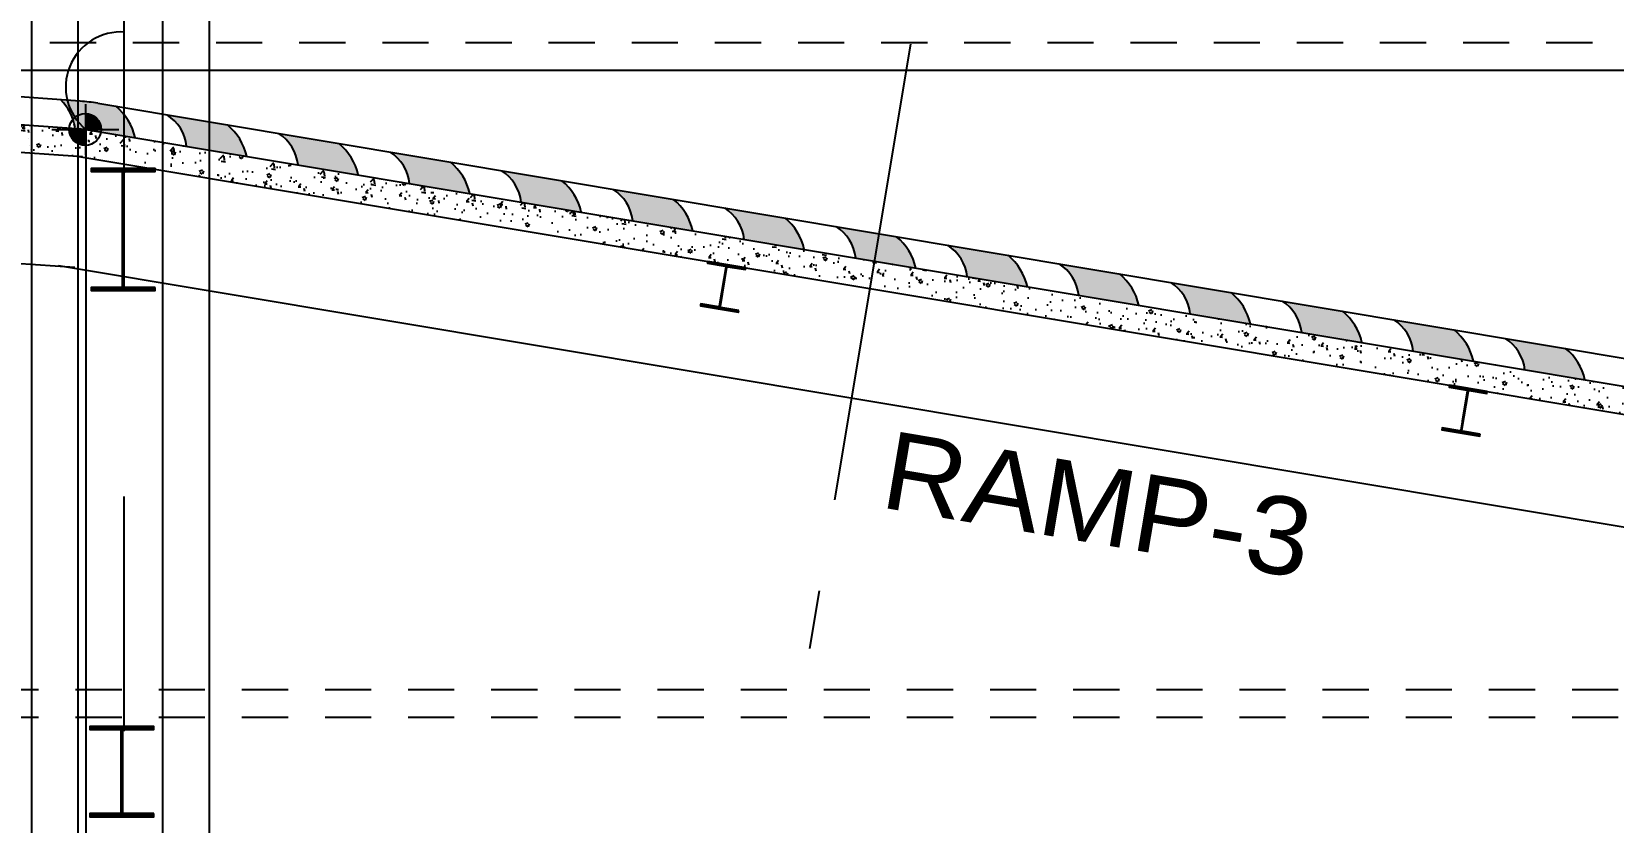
# Model space of a CAD drawing. Header units: millimetres. Extents: x 2148 to 2681, y 758 to 986.
# Drawn here: x 2239.469 to 2243.749, y 854.048 to 856.187 of the extents above; entities that cross this region are included whole.
import ezdxf

# ---------------------------------------------------------------- set-up
doc = ezdxf.new("R2010")
doc.units = ezdxf.units.MM
for name, pattern in [('CENTER', [2, 1.25, -0.25, 0.25, -0.25]), ('CENTER2', [28.575, 19.05, -3.175, 3.175, -3.175]), ('HIDDEN2', [0.1875, 0.125, -0.0625])]:
    doc.linetypes.add(name, pattern=pattern)
for name, color, linetype in [('0.4', 121, 'Continuous'), ('4', 4, 'Continuous'), ('D', 1, 'Continuous'), ('DR', 7, 'Continuous'), ('hacht', 8, 'Continuous'), ('HATCH', 8, 'Continuous'), ('S_GRID LINES', 252, 'Continuous')]:
    doc.layers.add(name, color=color, linetype=linetype)
doc.styles.add('ARIALNW', font='ARIALN.TTF')
doc.styles.add('MMTX$0$ESMX$0$X-OPTA1D', font='x-opta1d')
doc.dimstyles.new('DIM 200', dxfattribs={"dimtxt": 0.36, "dimasz": 0.35, "dimexe": 0.1, "dimexo": 0, "dimgap": 0.08, "dimtad": 1, "dimlfac": 2, "dimrnd": 0.005, "dimzin": 1, "dimdsep": 46, "dimtxsty": 'ARIALNW', "dimcen": 0.09, "dimclrd": 6, "dimclre": 6, "dimclrt": 13, "dimadec": 0, "dimazin": 0, "dimtfac": 1, "dimtofl": 0, "dimtmove": 2, "dimatfit": 3, "dimfxl": 1, "dimtolj": 1, "dimtzin": 0, "dimarcsym": 0})
pattern_1 = [(50, (330.499465, -680.852695), (0.0910923345, -0.0079695428), [0.009525, -0.104775]), (355, (330.499465, -680.852695), (-0.017621413, 0.0955283214), [0.00762, -0.08382]), (100.451, (330.50706, -680.85336), (0.0734712508, 0.087558344), [0.008095, -0.089045]), (46.1842, (330.49946, -680.8273), (0.1355395204, -0.021021164), [0.0142875, -0.1571625]), (96.6356, (330.51076, -680.82905), (0.118702117, 0.123712778), [0.0121425, -0.1335675]), (351.184, (330.49946, -680.8273), (0.118702303, 0.123712559), [0.01143, -0.12573]), (21, (330.512165, -680.833645), (0.07580744, -0.0511327593), [0.009525, -0.104775]), (326, (330.512165, -680.833645), (0.030901014, 0.092093983), [0.00762, -0.08382]), (71.4514, (330.51848, -680.83791), (0.1067082454, 0.040961429), [0.008095, -0.089045]), (37.5, (330.499465, -680.852695), (0.00154430163, 0.04227751944), [0, -0.082804, 0, -0.08509, 0, -0.0841375]), (7.5, (330.499465, -680.852695), (0.03340983126, 0.0500902874), [0, -0.048514, 0, -0.080899, 0, -0.0320675]), (327.5, (330.471144, -680.852695), (0.0677952976, -0.002864372), [0, -0.03175, 0, -0.09906, 0, -0.131445]), (317.5, (330.458444, -680.852695), (0.0740645907, 0.0127132455), [0, -0.041275, 0, -0.065786, 0, -0.093345])]

# ---------------------------------------------------------------- blocks, each defined once
blk = doc.blocks.new('*D2277')
at = {"layer": 'D', "color": 6, "lineweight": -2, "transparency": 16777216}
for p, q in [((2236.2605, 856.1568), (2236.2605, 851.2009)), ((2239.6152, 855.9222), (2239.6152, 851.2009)), ((2236.6105, 851.3009), (2239.2652, 851.3009))]:
    blk.add_line(p, q, dxfattribs=at)
at = {"layer": 'D', "color": 6, "transparency": 16777216}
for points in [[(2236.6105, 851.3593), (2236.6105, 851.2426), (2236.2605, 851.3009)], [(2239.2652, 851.3593), (2239.2652, 851.2426), (2239.6152, 851.3009)]]:
    blk.add_solid(points, dxfattribs=at)
at = {"layer": 'Defpoints', "color": 0, "transparency": 16777216}
for p in [(2236.2605, 856.1568, 0), (2239.6152, 855.9222, 0), (2239.6152, 851.3009)]:
    blk.add_point(p, dxfattribs=at)
at = {"layer": 'D', "color": 13, "transparency": 16777216, "insert": (2237.9378, 851.5137), "char_height": 0.26, "attachment_point": 5, "style": 'ARIALNW'}
blk.add_mtext('\\A1;6.71', dxfattribs=at)
blk = doc.blocks.new('*D2280')
at = {"layer": 'D', "color": 6, "lineweight": -2, "transparency": 16777216}
for p, q in [((2239.6152, 855.9222), (2239.6152, 851.2009)), ((2248.0776, 854.0326), (2248.0776, 851.2009)), ((2239.9652, 851.3009), (2247.7276, 851.3009))]:
    blk.add_line(p, q, dxfattribs=at)
at = {"layer": 'D', "color": 6, "transparency": 16777216}
for points in [[(2239.9652, 851.3593), (2239.9652, 851.2426), (2239.6152, 851.3009)], [(2247.7276, 851.3593), (2247.7276, 851.2426), (2248.0776, 851.3009)]]:
    blk.add_solid(points, dxfattribs=at)
at = {"layer": 'Defpoints', "color": 0, "transparency": 16777216}
for p in [(2239.6152, 855.9222), (2248.0776, 854.0326), (2248.0776, 851.3009)]:
    blk.add_point(p, dxfattribs=at)
at = {"layer": 'D', "color": 13, "transparency": 16777216, "insert": (2243.8464, 851.5137), "char_height": 0.26, "attachment_point": 5, "style": 'ARIALNW'}
blk.add_mtext('\\A1;16.95', dxfattribs=at)
blk = doc.blocks.new('CROSS')
for points in [[(1929.661, 1536.438), (1929.661, 1536.31), (1929.784, 1536.31, 0.403523)], [(1929.661, 1536.182), (1929.661, 1536.31), (1929.527, 1536.31, 0.424985)]]:
    blk.add_hatch(color=2).paths.add_polyline_path(points)
at = {"color": 2}
for p, q in [((1929.661, 1536.104), (1929.661, 1536.512)), ((1929.388, 1536.31), (1929.927, 1536.31))]:
    blk.add_line(p, q, dxfattribs=at)
blk.add_circle((1929.656, 1536.31), 0.128, dxfattribs=at)

msp = doc.modelspace()

# ---------------------------------------------------------------- hatches: boundary and pattern name
at = {"layer": 'D'}
h = msp.add_hatch(dxfattribs=at)
h.set_pattern_fill('AR-CONC', color=256, scale=0.0005, style=0)
h.set_pattern_definition(pattern_1)
h.paths.add_polyline_path([(2238.5100404, 855.9995118), (2238.5100404, 855.9243286), (2239.4693727, 855.8572456), (2239.4693727, 855.9324287)])
h = msp.add_hatch(dxfattribs=at)
h.set_pattern_fill('DOTS', color=256, scale=0.001, angle=-1.4129628, style=0)
h.set_pattern_definition([(358.58703721, (273.9557484, -630.1881153), (0.0008326537856, 0.0015674447314), [0, -0.0015875])])
edge = h.paths.add_edge_path()
edge.add_line((2239.5947672, 856.0016771), (2239.5947672, 855.9988434))
edge.add_line((2239.5947672, 855.9988434), (2239.546393, 856.0022261))
edge.add_ellipse((2239.4708495, 855.9141525), major_axis=(0, 0.1160335), ratio=1, start_angle=-83.6053377, end_angle=-40.6207193, ccw=False)
edge.add_line((2239.5861611, 855.9270759), (2239.7488302, 855.8999199))
edge.add_ellipse((2239.6004735, 855.8669983), major_axis=(0, 0.1519656), ratio=1, start_angle=-77.4883042, end_angle=-39.2544737)
edge.add_line((2239.6966321, 855.9846718), (2239.5947672, 856.0016771))
h = msp.add_hatch(dxfattribs=at)
h.set_pattern_fill('AR-CONC', color=256, scale=0.0005, style=0)
h.set_pattern_definition(pattern_1)
h.paths.add_polyline_path([(2239.9496866, 855.790351), (2239.9496866, 855.8663889), (2239.8236667, 855.8874267), (2239.8236667, 855.8113888)])
h.paths.add_polyline_path([(2239.7184396, 855.9049933), (2239.7184396, 855.8289554), (2239.7918215, 855.816705), (2239.8236667, 855.816705), (2239.8236667, 855.8874267)])
h.paths.add_polyline_path([(2239.6151654, 855.9222339), (2239.5947672, 855.9236603), (2239.5947672, 855.8496013), (2239.7184396, 855.8289554), (2239.7184396, 855.9049933)])
h.paths.add_polyline_path([(2239.5947672, 855.8484772), (2239.5947672, 855.9236603), (2239.4693727, 855.9324287), (2239.4693727, 855.8572456)])
h = msp.add_hatch(dxfattribs=at)
h.set_pattern_fill('DOTS', color=256, scale=0.001, angle=-1.4129628, style=0)
h.set_pattern_definition([(358.58703721, (274.2575714, -630.2385017), (0.0008326537856, 0.0015674447314), [0, -0.0015875])])
h.paths.add_polyline_path([(2239.9984552, 855.9342854), (2239.8351406, 855.9615491, -0.226428862), (2239.8879841, 855.8766895), (2240.0506532, 855.8495335, 0.168391638)])
h = msp.add_hatch(dxfattribs=at)
h.set_pattern_fill('DOTS', color=256, scale=0.001, angle=-1.4129628, style=0)
h.set_pattern_definition([(358.58703721, (274.5593945, -630.288888), (0.0008326537856, 0.0015674447314), [0, -0.0015875])])
h.paths.add_polyline_path([(2240.3002782, 855.883899), (2240.1369636, 855.9111628, -0.226428862), (2240.1898071, 855.8263032), (2240.3524763, 855.7991472, 0.168391638)])
h = msp.add_hatch(dxfattribs=at)
h.set_pattern_fill('AR-CONC', color=256, scale=0.0005, style=0)
h.set_pattern_definition(pattern_1)
h.paths.add_polyline_path([(2239.9496866, 855.8663889), (2239.9496866, 855.790351), (2241.0648578, 855.6041842), (2241.0648578, 855.6802221)])
h = msp.add_hatch(dxfattribs=at)
h.set_pattern_fill('DOTS', color=256, scale=0.001, angle=-1.4129628, style=0)
h.set_pattern_definition([(358.58703721, (274.8612175, -630.3392744), (0.0008326537856, 0.0015674447314), [0, -0.0015875])])
h.paths.add_polyline_path([(2240.6021012, 855.8335126), (2240.4387866, 855.8607764, -0.226428862), (2240.4916302, 855.7759168), (2240.6542993, 855.7487608, 0.168391638)])
h = msp.add_hatch(dxfattribs=at)
h.set_pattern_fill('DOTS', color=256, scale=0.001, angle=-1.4129628, style=0)
h.set_pattern_definition([(358.58703721, (275.1630405, -630.3896608), (0.0008326537856, 0.0015674447314), [0, -0.0015875])])
h.paths.add_polyline_path([(2240.9039243, 855.7831263), (2240.7406097, 855.81039, -0.226428862), (2240.7934532, 855.7255304), (2240.9561223, 855.6983744, 0.168391638)])
h = msp.add_hatch(dxfattribs=at)
h.set_pattern_fill('DOTS', color=256, scale=0.001, angle=-1.4129628, style=0)
h.set_pattern_definition([(358.58703721, (275.4648636, -630.4400472), (0.0008326537856, 0.0015674447314), [0, -0.0015875])])
h.paths.add_polyline_path([(2241.2057473, 855.7327399), (2241.0424327, 855.7600036, -0.226428862), (2241.0952762, 855.675144), (2241.2579454, 855.647988, 0.168391638)])
h = msp.add_hatch(dxfattribs=at)
h.set_pattern_fill('AR-CONC', color=256, scale=0.0005, style=0)
h.set_pattern_definition(pattern_1)
h.paths.add_polyline_path([(2241.0648578, 855.6802221), (2241.0648578, 855.6041842), (2242.3852255, 855.3837618), (2242.3852255, 855.4597997)])
h = msp.add_hatch(dxfattribs=at)
h.set_pattern_fill('DOTS', color=256, scale=0.001, angle=-1.4129628, style=0)
h.set_pattern_definition([(358.58703721, (275.7666866, -630.4904335), (0.0008326537856, 0.0015674447314), [0, -0.0015875])])
h.paths.add_polyline_path([(2241.5075703, 855.6823535), (2241.3442557, 855.7096173, -0.226428862), (2241.3970993, 855.6247576), (2241.5597684, 855.5976016, 0.168391638)])
h = msp.add_hatch(dxfattribs=at)
h.set_pattern_fill('DOTS', color=256, scale=0.001, angle=-1.4129628, style=0)
h.set_pattern_definition([(358.58703721, (276.0685096, -630.5408199), (0.0008326537856, 0.0015674447314), [0, -0.0015875])])
h.paths.add_polyline_path([(2241.8093934, 855.6319671), (2241.6460788, 855.6592309, -0.226428862), (2241.6989223, 855.5743713), (2241.8615914, 855.5472153, 0.168391638)])
h = msp.add_hatch(dxfattribs=at)
h.set_pattern_fill('DOTS', color=256, scale=0.001, angle=-1.4129628, style=0)
h.set_pattern_definition([(358.58703721, (276.3703327, -630.5912063), (0.0008326537856, 0.0015674447314), [0, -0.0015875])])
h.paths.add_polyline_path([(2242.1112164, 855.5815807), (2241.9479018, 855.6088445, -0.226428862), (2242.0007453, 855.5239849), (2242.1634145, 855.4968289, 0.168391638)])
h = msp.add_hatch(dxfattribs=at)
h.set_pattern_fill('DOTS', color=256, scale=0.001, angle=-1.4129628, style=0)
h.set_pattern_definition([(358.58703721, (276.6721557, -630.6415927), (0.0008326537856, 0.0015674447314), [0, -0.0015875])])
h.paths.add_polyline_path([(2242.4130394, 855.5311944), (2242.2497248, 855.5584581, -0.226428862), (2242.3025684, 855.4735985), (2242.4652375, 855.4464425, 0.168391638)])
h = msp.add_hatch(dxfattribs=at)
h.set_pattern_fill('DOTS', color=256, scale=0.001, angle=-1.4129628, style=0)
h.set_pattern_definition([(358.58703721, (276.9739787, -630.691979), (0.0008326537856, 0.0015674447314), [0, -0.0015875])])
h.paths.add_polyline_path([(2242.7148625, 855.480808), (2242.5515479, 855.5080717, -0.226428862), (2242.6043914, 855.4232121), (2242.7670605, 855.3960561, 0.168391638)])
h = msp.add_hatch(dxfattribs=at)
h.set_pattern_fill('AR-CONC', color=256, scale=0.0005, style=0)
h.set_pattern_definition(pattern_1)
h.paths.add_polyline_path([(2242.3852255, 855.4597997), (2242.3852255, 855.3837618), (2243.6238003, 855.176994), (2243.6238003, 855.2530319)])
h = msp.add_hatch(dxfattribs=at)
h.set_pattern_fill('DOTS', color=256, scale=0.001, angle=-1.4129628, style=0)
h.set_pattern_definition([(358.58703721, (277.2758018, -630.7423654), (0.0008326537856, 0.0015674447314), [0, -0.0015875])])
h.paths.add_polyline_path([(2243.0166855, 855.4304216), (2242.8533709, 855.4576854, -0.226428862), (2242.9062144, 855.3728258), (2243.0688836, 855.3456698, 0.168391638)])
h = msp.add_hatch(dxfattribs=at)
h.set_pattern_fill('DOTS', color=256, scale=0.001, angle=-1.4129628, style=0)
h.set_pattern_definition([(358.58703721, (277.5776248, -630.7927518), (0.0008326537856, 0.0015674447314), [0, -0.0015875])])
h.paths.add_polyline_path([(2243.3185085, 855.3800352), (2243.155194, 855.407299, -0.226428862), (2243.2080375, 855.3224394), (2243.3707066, 855.2952834, 0.168391638)])
h = msp.add_hatch(dxfattribs=at)
h.set_pattern_fill('DOTS', color=256, scale=0.001, angle=-1.4129628, style=0)
h.set_pattern_definition([(358.58703721, (277.8794478, -630.8431382), (0.0008326537856, 0.0015674447314), [0, -0.0015875])])
h.paths.add_polyline_path([(2243.6203316, 855.3296489), (2243.457017, 855.3569126, -0.226428862), (2243.5098605, 855.272053), (2243.6725296, 855.244897, 0.168391638)])
h = msp.add_hatch(dxfattribs=at)
h.set_pattern_fill('AR-CONC', color=256, scale=0.0005, style=0)
h.set_pattern_definition(pattern_1)
h.paths.add_polyline_path([(2243.6238003, 855.2530319), (2243.6238003, 855.176994), (2244.7143072, 854.9949446), (2244.7143072, 855.0709825)])
at = {"layer": 'HATCH', "ltscale": 0.5}
h = msp.add_hatch(dxfattribs=at)
h.set_pattern_fill('ANSI31', color=256, scale=0.008573, style=0)
h.set_pattern_definition([(45, (70604.3669323, 3212.2070347), (-0.000757771095196, 0.000757771095196), [])])
edge = h.paths.add_edge_path()
edge.add_line((2239.8031398, 855.494663), (2239.7222881, 855.494663))
edge.add_arc((2239.7222881, 855.4980063), 0.0033433, 174.0972671, 269.9999999, ccw=False)
edge.add_line((2239.7189625, 855.4983501), (2239.7189625, 855.8044447))
edge.add_arc((2239.7222881, 855.8047886), 0.0033433, 89.6345545, 185.9027327, ccw=False)
edge.add_line((2239.7223094, 855.8081318), (2239.8031398, 855.8081318))
edge.add_line((2239.8031398, 855.8081318), (2239.8031398, 855.816705))
edge.add_line((2239.8031398, 855.816705), (2239.6298727, 855.816705))
edge.add_line((2239.6298727, 855.816705), (2239.6298727, 855.8081318))
edge.add_line((2239.6298727, 855.8081318), (2239.7104679, 855.8081318))
edge.add_arc((2239.7104892, 855.8047886), 0.0033433, -4.2920934, 90.3654452, ccw=False)
edge.add_line((2239.7138232, 855.8045384), (2239.7138232, 855.4982565))
edge.add_arc((2239.7104892, 855.4980063), 0.0033433, -89.9999996, 4.2920937, ccw=False)
edge.add_line((2239.7104892, 855.494663), (2239.6298727, 855.494663))
edge.add_line((2239.6298727, 855.494663), (2239.6298727, 855.4860898))
edge.add_line((2239.6298727, 855.4860898), (2239.8031398, 855.4860898))
edge.add_line((2239.8031398, 855.4860898), (2239.8031398, 855.494663))
h = msp.add_hatch(dxfattribs=at)
h.set_pattern_fill('ANSI31', color=256, scale=0.005144, angle=-9.564972, style=0)
h.set_pattern_definition([(35.4350279525, (42924.8260304, -4566.1570505), (-0.000372792408827, 0.000523891289749), [])])
edge = h.paths.add_edge_path()
edge.add_line((2241.3821449, 855.4326584), (2241.3343083, 855.4407193))
edge.add_arc((2241.3346416, 855.4426974), 0.002006, 164.532295, 260.4350279, ccw=False)
edge.add_line((2241.3327083, 855.4432324), (2241.3505365, 855.5490327))
edge.add_arc((2241.3525384, 855.5489046), 0.002006, 80.0695825, 176.3377607, ccw=False)
edge.add_line((2241.3528844, 855.5508805), (2241.4007083, 855.5428217))
edge.add_line((2241.4007083, 855.5428217), (2241.4015631, 855.5478942))
edge.add_line((2241.4015631, 855.5478942), (2241.2990481, 855.5651688))
edge.add_line((2241.2990481, 855.5651688), (2241.2981934, 855.5600964))
edge.add_line((2241.2981934, 855.5600964), (2241.3458782, 855.5520611))
edge.add_arc((2241.3455575, 855.5500809), 0.002006, -13.8570655, 80.8004731, ccw=False)
edge.add_line((2241.3475051, 855.5496005), (2241.3296582, 855.4436894))
edge.add_arc((2241.3276607, 855.4438737), 0.002006, 260.4350283, 354.7271216, ccw=False)
edge.add_line((2241.3273274, 855.4418956), (2241.2796299, 855.4499331))
edge.add_line((2241.2796299, 855.4499331), (2241.2787752, 855.4448607))
edge.add_line((2241.2787752, 855.4448607), (2241.3812901, 855.427586))
edge.add_line((2241.3812901, 855.427586), (2241.3821449, 855.4326584))
h = msp.add_hatch(dxfattribs=at)
h.set_pattern_fill('ANSI31', color=256, scale=0.005144, angle=-9.564972, style=0)
h.set_pattern_definition([(35.4350279525, (42926.8326752, -4566.49204), (-0.000372792408827, 0.000523891289749), [])])
edge = h.paths.add_edge_path()
edge.add_line((2243.3887897, 855.0976689), (2243.3409531, 855.1057298))
edge.add_arc((2243.3412864, 855.1077079), 0.002006, 164.532295, 260.4350279, ccw=False)
edge.add_line((2243.3393531, 855.1082428), (2243.3571813, 855.2140431))
edge.add_arc((2243.3591832, 855.213915), 0.002006, 80.0695825, 176.3377607, ccw=False)
edge.add_line((2243.3595292, 855.215891), (2243.4073531, 855.2078322))
edge.add_line((2243.4073531, 855.2078322), (2243.4082079, 855.2129046))
edge.add_line((2243.4082079, 855.2129046), (2243.3056929, 855.2301793))
edge.add_line((2243.3056929, 855.2301793), (2243.3048382, 855.2251068))
edge.add_line((2243.3048382, 855.2251068), (2243.352523, 855.2170715))
edge.add_arc((2243.3522023, 855.2150914), 0.002006, -13.8570655, 80.8004731, ccw=False)
edge.add_line((2243.3541499, 855.2146109), (2243.336303, 855.1086998))
edge.add_arc((2243.3343055, 855.1088842), 0.002006, 260.4350283, 354.7271216, ccw=False)
edge.add_line((2243.3339722, 855.1069061), (2243.2862747, 855.1149435))
edge.add_line((2243.2862747, 855.1149435), (2243.28542, 855.1098711))
edge.add_line((2243.28542, 855.1098711), (2243.3879349, 855.0925965))
edge.add_line((2243.3879349, 855.0925965), (2243.3887897, 855.0976689))
h = msp.add_hatch(dxfattribs=at)
h.set_pattern_fill('ANSI31', color=256, scale=0.008573, style=0)
h.set_pattern_definition([(45, (70604.3633208, 3210.697578), (-0.000757771095196, 0.000757771095196), [])])
edge = h.paths.add_edge_path()
edge.add_line((2239.7995283, 854.0714852), (2239.7186766, 854.0714852))
edge.add_arc((2239.7186766, 854.0748285), 0.0033433, 174.0972671, 269.9999999, ccw=False)
edge.add_line((2239.715351, 854.0751723), (2239.715351, 854.294988))
edge.add_arc((2239.7186766, 854.2953318), 0.0033433, 89.6345545, 185.9027327, ccw=False)
edge.add_line((2239.7186979, 854.298675), (2239.7995283, 854.298675))
edge.add_line((2239.7995283, 854.298675), (2239.7995283, 854.3072482))
edge.add_line((2239.7995283, 854.3072482), (2239.6262612, 854.3072482))
edge.add_line((2239.6262612, 854.3072482), (2239.6262612, 854.298675))
edge.add_line((2239.6262612, 854.298675), (2239.7068564, 854.298675))
edge.add_arc((2239.7068777, 854.2953318), 0.0033433, -4.2920934, 90.3654452, ccw=False)
edge.add_line((2239.7102117, 854.2950816), (2239.7102117, 854.0750787))
edge.add_arc((2239.7068777, 854.0748285), 0.0033433, -89.9999996, 4.2920936, ccw=False)
edge.add_line((2239.7068777, 854.0714852), (2239.6262612, 854.0714852))
edge.add_line((2239.6262612, 854.0714852), (2239.6262612, 854.062912))
edge.add_line((2239.6262612, 854.062912), (2239.7995283, 854.062912))
edge.add_line((2239.7995283, 854.062912), (2239.7995283, 854.0714852))

# ---------------------------------------------------------------- linework, layer by layer
at = {"color": 2}
for p, q in [((2239.6063546, 855.8476669, 0), (2236.2543931, 856.0820589, 0)), ((2239.5910116, 855.8502283, 0), (2248.0659711, 854.4354174, 0))]:
    msp.add_line(p, q, dxfattribs=at)
at = {"layer": '0.4', "color": 4, "ltscale": 0.5}
for q in [(2236.2570122, 856.1570589, 0), (2248.0775967, 854.5095145, 0)]:
    msp.add_line((2239.6151654, 855.9222339, 0), q, dxfattribs=at)
at = {"layer": '4', "linetype": 'CENTER'}
msp.add_line((2242.1764235, 858.1258577, 0), (2241.5740601, 854.5175981, 0), dxfattribs=at)
at = {"layer": 'D', "color": 8, "ltscale": 0.5}
for p, q in [((2239.4693727, 853.1665704, -0.0000001), (2239.4693727, 859.6570589, -0.0000001)), ((2239.9496866, 853.1665704, 0), (2239.9496866, 859.6570589, 0))]:
    msp.add_line(p, q, dxfattribs=at)
at = {"layer": 'D', "color": 3, "ltscale": 0.5}
for p, q in [((2239.5947672, 853.1665704, 0), (2239.5947672, 859.6570589, 0)), ((2239.8236667, 853.1665704, 0), (2239.8236667, 859.6570589, 0))]:
    msp.add_line(p, q, dxfattribs=at)
for points, elevation in [([(2239.8031398, 855.494663), (2239.7222881, 855.494663, -0.444720244), (2239.7189625, 855.4983501), (2239.7189625, 855.8044447, -0.446631522), (2239.7223094, 855.8081318), (2239.8031398, 855.8081318), (2239.8031398, 855.816705), (2239.6298727, 855.816705), (2239.6298727, 855.8081318), (2239.7104679, 855.8081318, -0.438228127), (2239.7138232, 855.8045384), (2239.7138232, 855.4982565, -0.436328672), (2239.7104892, 855.494663), (2239.6298727, 855.494663), (2239.6298727, 855.4860898), (2239.8031398, 855.4860898)], 0), ([(2241.3821449, 855.4326584), (2241.3343083, 855.4407193, -0.444720244), (2241.3327083, 855.4432324), (2241.3505365, 855.5490327, -0.446631522), (2241.3528844, 855.5508805), (2241.4007083, 855.5428217), (2241.4015631, 855.5478942), (2241.2990481, 855.5651688), (2241.2981934, 855.5600964), (2241.3458782, 855.5520611, -0.438228127), (2241.3475051, 855.5496005), (2241.3296582, 855.4436894, -0.436328672), (2241.3273274, 855.4418956), (2241.2796299, 855.4499331), (2241.2787752, 855.4448607), (2241.3812901, 855.427586)], -0.0000004), ([(2243.3887897, 855.0976689), (2243.3409531, 855.1057298, -0.444720244), (2243.3393531, 855.1082428), (2243.3571813, 855.2140431, -0.446631522), (2243.3595292, 855.215891), (2243.4073531, 855.2078322), (2243.4082079, 855.2129046), (2243.3056929, 855.2301793), (2243.3048382, 855.2251068), (2243.352523, 855.2170715, -0.438228127), (2243.3541499, 855.2146109), (2243.336303, 855.1086998, -0.436328672), (2243.3339722, 855.1069061), (2243.2862747, 855.1149435), (2243.28542, 855.1098711), (2243.3879349, 855.0925965)], -0.0000004), ([(2239.7995283, 854.0714852), (2239.7186766, 854.0714852, -0.444720244), (2239.715351, 854.0751723), (2239.715351, 854.294988, -0.446631522), (2239.7186979, 854.298675), (2239.7995283, 854.298675), (2239.7995283, 854.3072482), (2239.6262612, 854.3072482), (2239.6262612, 854.298675), (2239.7068564, 854.298675, -0.438228127), (2239.7102117, 854.2950816), (2239.7102117, 854.0750787, -0.436328672), (2239.7068777, 854.0714852), (2239.6262612, 854.0714852), (2239.6262612, 854.062912), (2239.7995283, 854.062912)], 0)]:
    msp.add_lwpolyline(points, format="xyb", close=True, dxfattribs=dict(at, elevation=elevation))
at = {"layer": 'D'}
for centre, radius, start, end in [((2239.7097701, 856.0368498, 0), 0.1488699, 85.6933514, 230.4649415), ((2239.4510045, 855.904672, 0.0000015), 0.1370008, 9.411939, 45.3676707), ((2239.6004735, 855.8669983, 0.0000015), 0.1519656, 12.5116958, 50.7455263), ((2239.7726726, 855.8637661, 0.0000015), 0.1160335, 6.3946623, 57.4277923), ((2239.9022966, 855.8166119, 0.0000015), 0.1519656, 12.5116958, 50.7455263), ((2240.0744956, 855.8133798, 0.0000015), 0.1160335, 6.3946623, 57.4277923), ((2240.2041196, 855.7662255, 0.0000015), 0.1519656, 12.5116958, 50.7455263), ((2240.3763186, 855.7629934, 0.0000015), 0.1160335, 6.3946623, 57.4277923), ((2240.5059426, 855.7158391, 0.0000015), 0.1519656, 12.5116958, 50.7455263), ((2240.6781417, 855.712607, 0.0000015), 0.1160335, 6.3946623, 57.4277923), ((2240.8077657, 855.6654527, 0.0000015), 0.1519656, 12.5116958, 50.7455263), ((2240.9799647, 855.6622206, 0.0000015), 0.1160335, 6.3946623, 57.4277923), ((2241.1095887, 855.6150664, 0.0000015), 0.1519656, 12.5116958, 50.7455263), ((2241.2817877, 855.6118343, 0.0000015), 0.1160335, 6.3946623, 57.4277923), ((2241.4114117, 855.56468, 0.0000015), 0.1519656, 12.5116958, 50.7455263), ((2241.5836108, 855.5614479, 0.0000015), 0.1160335, 6.3946623, 57.4277923), ((2241.7132348, 855.5142936, 0.0000015), 0.1519656, 12.5116958, 50.7455263), ((2241.8854338, 855.5110615, 0.0000015), 0.1160335, 6.3946623, 57.4277923), ((2242.0150578, 855.4639072, 0.0000015), 0.1519656, 12.5116958, 50.7455263), ((2242.1872568, 855.4606751, 0.0000015), 0.1160335, 6.3946623, 57.4277923), ((2242.3168808, 855.4135209, 0.0000015), 0.1519656, 12.5116958, 50.7455263), ((2242.4890799, 855.4102888, 0.0000015), 0.1160335, 6.3946623, 57.4277923), ((2242.6187039, 855.3631345, 0.0000015), 0.1519656, 12.5116958, 50.7455263), ((2242.7909029, 855.3599024, 0.0000015), 0.1160335, 6.3946623, 57.4277923), ((2242.9205269, 855.3127481, 0.0000015), 0.1519656, 12.5116958, 50.7455263), ((2243.0927259, 855.309516, 0.0000015), 0.1160335, 6.3946623, 57.4277923), ((2243.2223499, 855.2623617, 0.0000015), 0.1519656, 12.5116958, 50.7455263), ((2243.394549, 855.2591296, 0.0000015), 0.1160335, 6.3946623, 57.4277923), ((2243.524173, 855.2119753, 0.0000015), 0.1519656, 12.5116958, 50.7455263)]:
    msp.add_arc(centre, radius, start, end, dxfattribs=at)
at = {"layer": 'DR', "ltscale": 0.5}
msp.add_line((2235.765334, 856.0820589, 0), (2262.4508104, 856.0820589, 0), dxfattribs=at)
at = {"layer": 'hacht', "color": 8, "ltscale": 0.5}
for p, q in [((2239.6001158, 855.9984694, 0), (2236.2770491, 856.2308409, 0)), ((2239.6475683, 855.9928625, 0), (2248.0630105, 854.5879875, 0)), ((2239.5854276, 855.5483977, 0), (2236.2369497, 855.7825461, 0)), ((2239.5416131, 855.5543232, 0), (2248.0287311, 854.1374826, 0))]:
    msp.add_line(p, q, dxfattribs=at)
at = {"layer": 'hacht', "color": 8, "ltscale": 0.5, "extrusion": (-1.2589e-08, -1.8081e-07, 1)}
msp.add_arc((2239.5652376, 855.4996874, -0.000183), 0.5, 80.5224335, 86, dxfattribs=at)
at = {"layer": 'HATCH', "linetype": 'HIDDEN2'}
for p, q in [((2235.692882, 856.1570589, 0), (2249.5863239, 856.1570589, 0)), ((2235.7653339, 856.0820589, 0), (2249.5810408, 856.0822452, 0)), ((2227.2125681, 854.4070589, 0), (2249.2320298, 854.4070589, 0)), ((2227.2125681, 854.3326323, 0), (2249.2320298, 854.3326323, 0))]:
    msp.add_line(p, q, dxfattribs=at)
at = {"layer": 'S_GRID LINES', "linetype": 'CENTER2', "ltscale": 0.2}
msp.add_line((2239.7184396, 865.0892496, 0), (2239.7184396, 851.406865, 0), dxfattribs=at)

# ---------------------------------------------------------------- block references
at = {"layer": 'D', "xscale": 0.3369599999999764, "yscale": 0.3369599999999764, "zscale": 0.3369599999999764}
msp.add_blockref('CROSS', (1589.3967556, 338.2471406, 0), dxfattribs=at)

# ---------------------------------------------------------------- texts
at = {"color": 2, "style": 'MMTX$0$ESMX$0$X-OPTA1D', "width": 1.1}
for s, rotation, p in [('RAMP-4 (16.7%%% SLOPE)', 350.5216497, (2241.1861353, 856.6881988, 0.0000001)), ('RAMP-3', 350.4233794, (2241.7605411, 854.900873, 0))]:
    msp.add_text(s, height=0.21, rotation=rotation, dxfattribs=at).set_placement(p)

# ---------------------------------------------------------------- dimensions: what is measured, and where the dimension line sits
at = {"layer": 'D', "color": 2}
dim = msp.add_linear_dim(base=(2239.6151654, 851.300925, 0), p1=(2236.2604957, 856.1568153, 0), p2=(2239.6151654, 855.9222339, 0), dimstyle='DIM 200', override={"dimtxt": 0.26, "dimfxl": 0.03}, dxfattribs=at)
dim.commit()
dim.dimension.update_dxf_attribs({"geometry": '*D2277', "text_midpoint": (2237.9378306, 851.513674, 0)})
dim = msp.add_linear_dim(base=(2248.0775967, 851.300925, 0), p1=(2239.6151654, 855.9222339, 0), p2=(2248.0775967, 854.0326323, 0), text='16.95', dimstyle='DIM 200', override={"dimtxt": 0.26, "dimfxl": 0.03}, dxfattribs=at)
dim.commit()
dim.dimension.update_dxf_attribs({"geometry": '*D2280', "text_midpoint": (2243.8463811, 851.513674, 0)})

doc.saveas('drawing.dxf')
